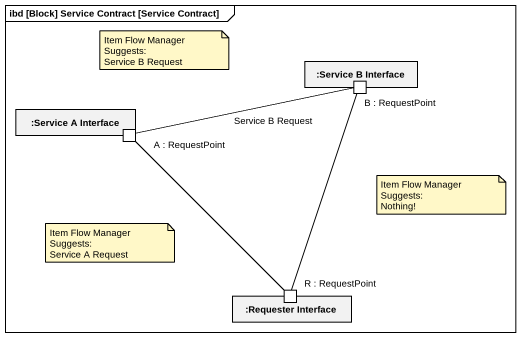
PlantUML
@startuml
mainframe ibd [Block] Service Contract [Service Contract]
rectangle ":Service B Interface" as Service_B_Interface {
  port "B : RequestPoint" as B_RequestPoint
}
rectangle ":Service A Interface" as Service_A_Interface {
  port "A : RequestPoint" as A_RequestPoint
}
rectangle ":Requester Interface" as Requester_Interface {
  port "R : RequestPoint" as R_RequestPoint
}
B_RequestPoint -- R_RequestPoint
A_RequestPoint -right- B_RequestPoint : Service B Request
A_RequestPoint -- R_RequestPoint
note as N1
  Item Flow Manager Suggests:
  Service B Request
end note
note as N2
  Item Flow Manager Suggests:
  Nothing!
end note
note as N3
  Item Flow Manager Suggests:
  Service A Request
end note
@enduml
